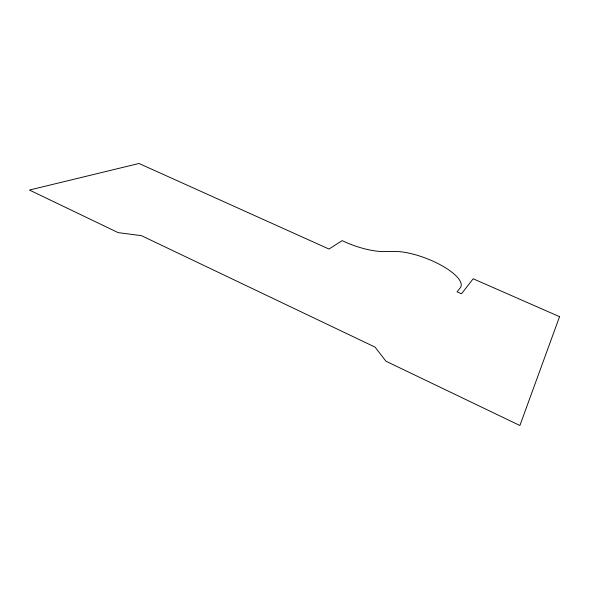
<?xml version="1.0" encoding="UTF-8"?>
<svg xmlns="http://www.w3.org/2000/svg" width="589" height="589" viewBox="0 0 589 589"><rect width="100%" height="100%" fill="white"/><g stroke="black" fill="none" stroke-linecap="round" stroke-linejoin="round"><path stroke-width="0.88" d="M559.55 316.676L519.896 425.516L385.957 361.212L375.031 347.098L141.404 235.644L118.117 232.618L29.45 190.041L138.997 163.484L328.986 249.044L342.165 240.629A39.699 12.546 19.4 0 0 384.47 251.584L393.886 251.415A42.327 13.915 21.1 0 1 441.154 265.249A42.327 13.915 21.1 0 1 460.193 287.918L457.079 291.805L461.511 293.778L473.173 278.788L559.55 316.676"/></g></svg>
